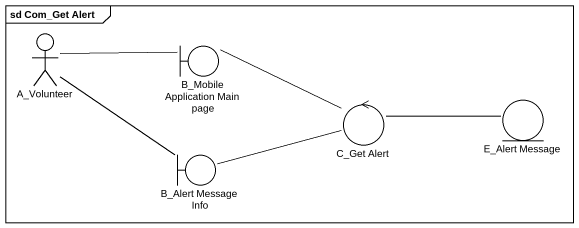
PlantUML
@startuml
mainframe sd Com_Get Alert
actor A_Volunteer
boundary "B_Mobile Application Main page" as B_Mobile_Application_Main
control "C_Get Alert" as C_Get_Alert
entity "E_Alert Message" as E_Alert_Message
boundary "B_Alert Message Info" as B_Alert_Message_Info
A_Volunteer -right- B_Mobile_Application_Main
A_Volunteer -- B_Alert_Message_Info
B_Mobile_Application_Main -right- C_Get_Alert
C_Get_Alert -right- E_Alert_Message
B_Alert_Message_Info -right- C_Get_Alert
@enduml
